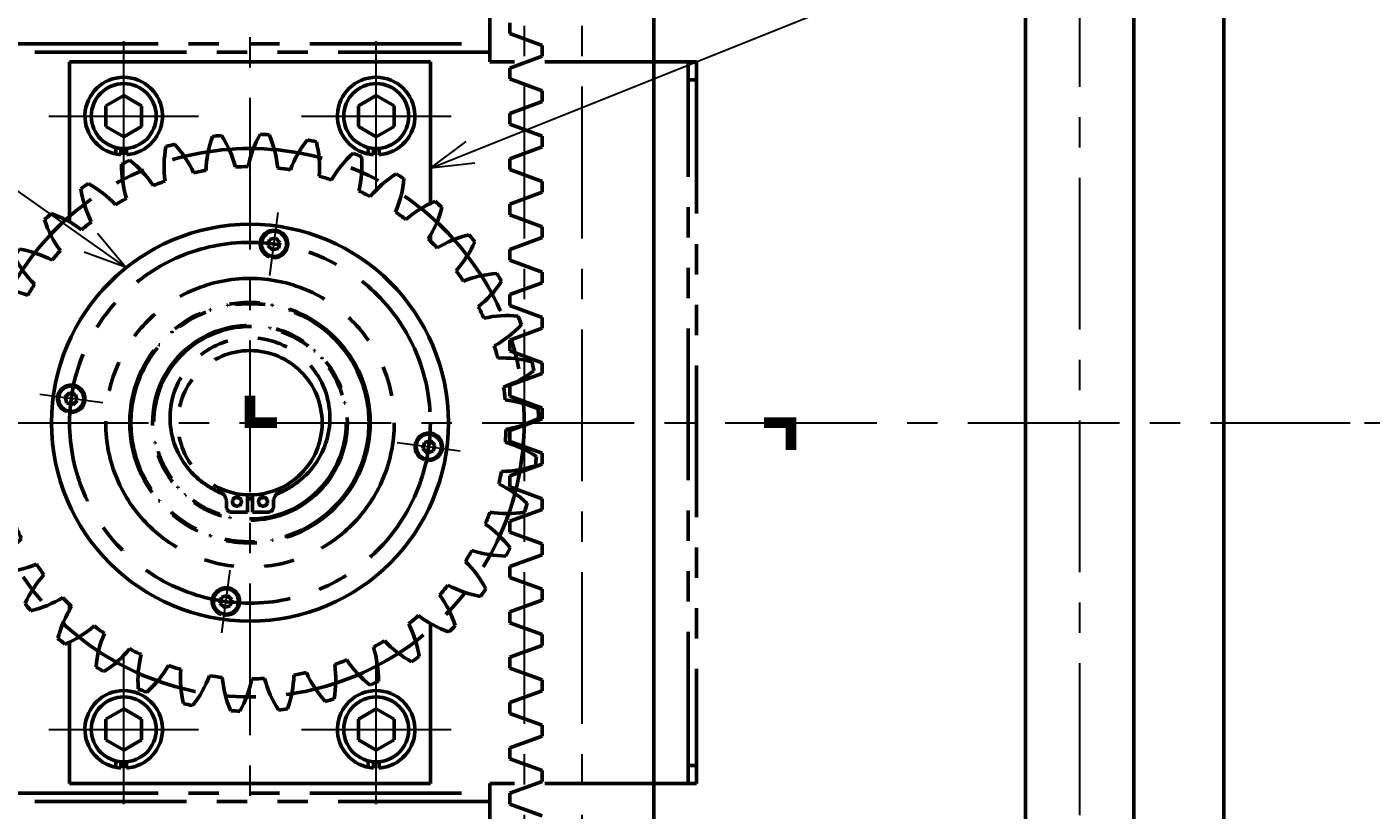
# Model space of a CAD drawing. Header units: millimetres. Extents: x 541 to 1553, y -2294 to 1811.
# Drawn here: x 973 to 1345.7, y 1118.2 to 1335.2 of the extents above; entities that cross this region are included whole.
import ezdxf

# ---------------------------------------------------------------- set-up
doc = ezdxf.new("R2010")
doc.units = ezdxf.units.MM
doc.header["$LTSCALE"] = 1.324409
doc.linetypes.add('CENTER', pattern=[50.8, 31.75, -6.35, 6.35, -6.35])
doc.linetypes.add('PHANTOM', pattern=[63.5, 31.75, -6.35, 6.35, -6.35, 6.35, -6.35])
doc.layers.add('NoLayerName_001', color=7, linetype='Continuous')
doc.layers.add('NoLayerName_003', color=7, linetype='Continuous')
doc.styles.get("Standard").update_dxf_attribs({"font": 'txt', "bigfont": 'extfont2'})
doc.dimstyles.get("Standard").update_dxf_attribs({"dimtxt": 2.5, "dimasz": 2.5, "dimexe": 1.25, "dimexo": 0.625, "dimtad": 1, "dimdec": 3, "dimzin": 0, "dimdsep": 46, "dimtxsty": 'Standard', "dimcen": 2.5, "dimadec": 0, "dimazin": 0, "dimtfac": 0.75, "dimtdec": 3, "dimtmove": 0, "dimatfit": 3, "dimfxl": 1, "dimarcsym": 0})

# ---------------------------------------------------------------- blocks, each defined once
blk = doc.blocks.new('_OPEN30')
at = {"color": 0, "linetype": 'ByBlock', "lineweight": -2}
for p, q in [((-1, 0.267949), (0, 0)), ((0, 0), (-1, -0.267949)), ((0, 0), (-1, 0))]:
    blk.add_line(p, q, dxfattribs=at)
blk = doc.blocks.new('*D541')
at = {"layer": 'Defpoints', "color": 0}
for p in [(1053.86, 1756.52), (1548.89, 1756.52), (1339.86, 1225.52)]:
    blk.add_point(p, dxfattribs=at)
at = {"layer": 'NoLayerName_001', "color": 0, "linetype": 'Continuous', "lineweight": 25}
for p, q in [((1057.86, 1756.52), (1552.89, 1756.52)), ((1548.89, 1237.52), (1548.89, 1744.52)), ((1343.86, 1225.52), (1552.89, 1225.52))]:
    blk.add_line(p, q, dxfattribs=at)
at = {"layer": 'NoLayerName_001', "color": 0, "lineweight": 25, "xscale": 12, "yscale": 12, "zscale": 12}
for p, rotation in [((1548.89, 1756.52), 90), ((1548.89, 1225.52), 270)]:
    blk.add_blockref('_OPEN30', p, dxfattribs=dict(at, rotation=rotation))
at = {"layer": 'NoLayerName_001', "color": 2, "lineweight": 50, "insert": (1532.89, 1491.02), "char_height": 24, "attachment_point": 5, "rotation": 90}
blk.add_mtext('\\W0.8000;\\T0.8750;531', dxfattribs=at)
blk = doc.blocks.new('*D542')
at = {"layer": 'Defpoints', "color": 0}
for p in [(1310.86, 1507.52), (1310.86, 943.52), (1496.08, 943.52)]:
    blk.add_point(p, dxfattribs=at)
at = {"layer": 'NoLayerName_001', "color": 0, "linetype": 'Continuous', "lineweight": 25}
for p, q in [((1314.86, 1507.52), (1500.08, 1507.52)), ((1496.08, 1495.52), (1496.08, 955.52)), ((1314.86, 943.52), (1500.08, 943.52))]:
    blk.add_line(p, q, dxfattribs=at)
at = {"layer": 'NoLayerName_001', "color": 0, "lineweight": 25, "xscale": 12, "yscale": 12, "zscale": 12}
for p, rotation in [((1496.08, 1507.52), 90), ((1496.08, 943.52), 270)]:
    blk.add_blockref('_OPEN30', p, dxfattribs=dict(at, rotation=rotation))
at = {"layer": 'NoLayerName_001', "color": 2, "lineweight": 50, "insert": (1480.08, 1225.52), "char_height": 24, "attachment_point": 5, "rotation": 90}
blk.add_mtext('\\W0.8000;\\T0.8750;564', dxfattribs=at)
blk = doc.blocks.new('*D547')
at = {"layer": 'Defpoints', "color": 0}
for p in [(1310.86, 1482.52), (1453.2, 1482.52), (1310.86, 968.52)]:
    blk.add_point(p, dxfattribs=at)
at = {"layer": 'NoLayerName_001', "color": 0, "linetype": 'Continuous', "lineweight": 25}
for p, q in [((1314.86, 1482.52), (1457.2, 1482.52)), ((1453.2, 980.52), (1453.2, 1470.52)), ((1314.86, 968.52), (1457.2, 968.52))]:
    blk.add_line(p, q, dxfattribs=at)
at = {"layer": 'NoLayerName_001', "color": 0, "lineweight": 25, "xscale": 12, "yscale": 12, "zscale": 12}
for p, rotation in [((1453.2, 1482.52), 90), ((1453.2, 968.52), 270)]:
    blk.add_blockref('_OPEN30', p, dxfattribs=dict(at, rotation=rotation))
at = {"layer": 'NoLayerName_001', "color": 2, "lineweight": 50, "insert": (1437.2, 1225.52), "char_height": 24, "attachment_point": 5, "rotation": 90}
blk.add_mtext('\\W0.8000;\\T0.8750;514', dxfattribs=at)
blk = doc.blocks.new('*D550')
at = {"layer": 'Defpoints', "color": 0}
for p in [(1339.86, 1225.52), (1548.89, 1225.52), (1053.86, 694.52)]:
    blk.add_point(p, dxfattribs=at)
at = {"layer": 'NoLayerName_001', "color": 0, "linetype": 'Continuous', "lineweight": 25}
for p, q in [((1343.86, 1225.52), (1552.89, 1225.52)), ((1548.89, 706.52), (1548.89, 1213.52)), ((1057.86, 694.52), (1552.89, 694.52))]:
    blk.add_line(p, q, dxfattribs=at)
at = {"layer": 'NoLayerName_001', "color": 0, "lineweight": 25, "xscale": 12, "yscale": 12, "zscale": 12}
for p, rotation in [((1548.89, 1225.52), 90), ((1548.89, 694.52), 270)]:
    blk.add_blockref('_OPEN30', p, dxfattribs=dict(at, rotation=rotation))
at = {"layer": 'NoLayerName_001', "color": 2, "lineweight": 50, "insert": (1532.89, 960.02), "char_height": 24, "attachment_point": 5, "rotation": 90}
blk.add_mtext('\\W0.8000;\\T0.8750;531', dxfattribs=at)
blk = doc.blocks.new('JZB_0075')
at = {"layer": 'NoLayerName_001', "color": 7, "linetype": 'Continuous', "lineweight": 50}
for p, q in [((8.52, 0.21), (8.52, 2)), ((9.98, 0), (9.98, 1.76)), ((11.52, 0), (11.52, 1.76))]:
    blk.add_line(p, q, dxfattribs=at)
blk.add_arc((10.75, 10.72), 10.75, 274.099, 265.901, dxfattribs=at)
blk = doc.blocks.new('JZB_0076')
at = {"layer": 'NoLayerName_001', "color": 7, "linetype": 'Continuous', "lineweight": 50}
for p, q in [((8.52, 0.21), (8.52, 2)), ((9.98, 0), (9.98, 1.76)), ((11.52, 0), (11.52, 1.76))]:
    blk.add_line(p, q, dxfattribs=at)
blk.add_arc((10.75, 10.72), 10.75, 274.099, 265.901, dxfattribs=at)
blk = doc.blocks.new('JZB_0077')
at = {"layer": 'NoLayerName_001', "color": 7, "linetype": 'Continuous', "lineweight": 50}
for p, q in [((8.52, 0.21), (8.52, 2)), ((9.98, 0), (9.98, 1.76)), ((11.52, 0), (11.52, 1.76))]:
    blk.add_line(p, q, dxfattribs=at)
blk.add_arc((10.75, 10.72), 10.75, 274.099, 265.901, dxfattribs=at)
blk = doc.blocks.new('JZB_0078')
at = {"layer": 'NoLayerName_001', "color": 7, "linetype": 'Continuous', "lineweight": 50}
for p, q in [((8.52, 0.21), (8.52, 2)), ((9.98, 0), (9.98, 1.76)), ((11.52, 0), (11.52, 1.76))]:
    blk.add_line(p, q, dxfattribs=at)
blk.add_arc((10.75, 10.72), 10.75, 274.099, 265.901, dxfattribs=at)
blk = doc.blocks.new('JZB_0079')
at = {"layer": 'NoLayerName_001', "color": 7, "linetype": 'Continuous', "lineweight": 50}
for p, q in [((2.1, 0.4), (2.18, 0.7)), ((2.55, 0.21), (2.63, 0.5)), ((3.05, 0.08), (3.13, 0.37))]:
    blk.add_line(p, q, dxfattribs=at)
blk.add_arc((3.8, 3.8), 3.8, 258.566, 250.8362, dxfattribs=at)
blk = doc.blocks.new('JZB_0080')
at = {"layer": 'NoLayerName_001', "color": 7, "linetype": 'Continuous', "lineweight": 50}
for p, q in [((2.1, 0.4), (2.18, 0.7)), ((2.55, 0.21), (2.63, 0.5)), ((3.05, 0.08), (3.13, 0.37))]:
    blk.add_line(p, q, dxfattribs=at)
blk.add_arc((3.8, 3.8), 3.8, 258.566, 250.8362, dxfattribs=at)
blk = doc.blocks.new('JZB_0081')
at = {"layer": 'NoLayerName_001', "color": 7, "linetype": 'Continuous', "lineweight": 50}
for p, q in [((2.1, 0.4), (2.18, 0.7)), ((2.55, 0.21), (2.63, 0.5)), ((3.05, 0.08), (3.13, 0.37))]:
    blk.add_line(p, q, dxfattribs=at)
blk.add_arc((3.8, 3.8), 3.8, 258.566, 250.8362, dxfattribs=at)
blk = doc.blocks.new('JZB_0082')
at = {"layer": 'NoLayerName_001', "color": 7, "linetype": 'Continuous', "lineweight": 50}
for p, q in [((2.1, 0.4), (2.18, 0.7)), ((2.55, 0.21), (2.63, 0.5)), ((3.05, 0.08), (3.13, 0.37))]:
    blk.add_line(p, q, dxfattribs=at)
blk.add_arc((3.8, 3.8), 3.8, 258.566, 250.8362, dxfattribs=at)
blk = doc.blocks.new('JZB_0083')
at = {"layer": 'NoLayerName_001', "color": 7, "linetype": 'Continuous', "lineweight": 50}
for p, q in [((3.06, 5.16), (1.84, 3.95)), ((1.84, 3.95), (2.28, 2.29)), ((4.72, 4.71), (3.06, 5.16)), ((5.16, 3.05), (4.72, 4.71)), ((2.28, 2.29), (3.94, 1.84)), ((3.94, 1.84), (5.16, 3.05))]:
    blk.add_line(p, q, dxfattribs=at)
blk.add_circle((3.5, 3.5), 3.5, dxfattribs=at)
blk = doc.blocks.new('JZB_0084')
at = {"layer": 'NoLayerName_001', "color": 7, "linetype": 'Continuous', "lineweight": 50}
for p, q in [((2.29, 4.72), (1.84, 3.06)), ((3.95, 5.16), (2.29, 4.72)), ((5.16, 3.94), (3.95, 5.16)), ((4.71, 2.28), (5.16, 3.94)), ((1.84, 3.06), (3.05, 1.84)), ((3.05, 1.84), (4.71, 2.28))]:
    blk.add_line(p, q, dxfattribs=at)
blk.add_circle((3.5, 3.5), 3.5, dxfattribs=at)
blk = doc.blocks.new('JZB_0085')
at = {"layer": 'NoLayerName_001', "color": 7, "linetype": 'Continuous', "lineweight": 50}
for p, q in [((2.29, 4.72), (1.84, 3.06)), ((3.95, 5.16), (2.29, 4.72)), ((5.16, 3.94), (3.95, 5.16)), ((4.71, 2.28), (5.16, 3.94)), ((1.84, 3.06), (3.05, 1.84)), ((3.05, 1.84), (4.71, 2.28))]:
    blk.add_line(p, q, dxfattribs=at)
blk.add_circle((3.5, 3.5), 3.5, dxfattribs=at)
blk = doc.blocks.new('JZB_0086')
at = {"layer": 'NoLayerName_001', "color": 7, "linetype": 'Continuous', "lineweight": 50}
for p, q in [((2.29, 4.72), (1.84, 3.06)), ((3.95, 5.16), (2.29, 4.72)), ((5.16, 3.94), (3.95, 5.16)), ((4.71, 2.28), (5.16, 3.94)), ((1.84, 3.06), (3.05, 1.84)), ((3.05, 1.84), (4.71, 2.28))]:
    blk.add_line(p, q, dxfattribs=at)
blk.add_circle((3.5, 3.5), 3.5, dxfattribs=at)
blk = doc.blocks.new('JZB_0087')
at = {"layer": 'NoLayerName_001', "color": 7, "linetype": 'Continuous', "lineweight": 50}
blk.add_circle((55, 55), 55, dxfattribs=at)
blk = doc.blocks.new('JZB_0137')
at = {"layer": 'NoLayerName_003', "color": 7, "linetype": 'Continuous', "lineweight": 50}
for centre, radius, start, end in [((79.99, 79.95), 80, 105.1257, 106.9438), ((36.64, 136.71), 30.4, 24.2782, 42.3323), ((98.2, 149.01), 30.4, 160.2635, 178.3177), ((79.99, 79.95), 80, 95.652, 97.4701), ((46.57, 143.07), 30.4, 14.8045, 32.8586), ((109.32, 145.07), 30.4, 150.7898, 168.844), ((79.99, 79.95), 80, 86.1783, 87.9965), ((57.42, 147.71), 30.4, 5.3308, 23.3849), ((119.64, 139.35), 30.4, 141.3162, 159.3703), ((79.99, 79.95), 80, 76.7046, 78.5228), ((68.88, 150.5), 30.4, 355.8571, 13.9113), ((86.59, 151.06), 30.4, 169.7372, 187.7914), ((128.87, 132.01), 30.4, 131.8425, 149.8966), ((79.99, 79.95), 80, 67.231, 69.0491), ((80.64, 151.36), 30.4, 346.3834, 4.4376), ((74.79, 151.18), 30.4, 179.2109, 197.265), ((79.99, 79.95), 80, 114.5994, 116.4175), ((27.89, 128.8), 30.4, 33.7518, 51.806), ((79.99, 79.95), 71, 99.8727, 102.7231), ((79.99, 79.95), 71, 90.399, 93.2494), ((79.99, 79.95), 71, 80.9253, 83.7758), ((79.99, 79.95), 80, 124.0731, 125.8912), ((20.56, 119.56), 30.4, 43.2255, 61.2797), ((79.99, 79.95), 71, 109.3464, 112.1968), ((79.99, 79.95), 71, 71.4517, 74.3021), ((136.78, 123.26), 30.4, 122.3688, 140.4229), ((92.39, 150.28), 30.4, 336.9097, 354.9639), ((79.99, 79.95), 80, 57.7573, 59.5754), ((63.14, 149.35), 30.4, 188.6846, 206.7387), ((79.99, 79.95), 71, 118.8201, 121.6705), ((79.99, 79.95), 71, 61.978, 64.8284), ((79.99, 79.95), 80, 133.5467, 135.3649), ((14.85, 109.24), 30.4, 52.6992, 70.7534), ((79.99, 79.95), 71, 52.5043, 55.3547), ((143.13, 113.32), 30.4, 112.8951, 130.9493), ((103.79, 147.28), 30.4, 327.436, 345.4902), ((79.99, 79.95), 80, 48.2836, 50.1017), ((51.95, 145.63), 30.4, 198.1583, 216.2124), ((79.99, 79.95), 71, 128.2938, 131.1442), ((79.99, 79.95), 71, 43.0306, 45.881), ((147.76, 102.47), 30.4, 103.4214, 121.4756), ((79.99, 79.95), 80, 38.8099, 40.628), ((79.99, 79.95), 80, 143.0204, 144.8386), ((10.92, 98.11), 30.4, 62.1729, 80.227), ((79.99, 79.95), 71, 137.7674, 140.6179), ((114.55, 142.45), 30.4, 317.9624, 336.0165), ((41.52, 140.12), 30.4, 207.6319, 225.6861), ((79.99, 79.95), 71, 33.5569, 36.4073), ((150.54, 91.01), 30.4, 93.9477, 112.0019), ((79.99, 79.95), 80, 29.3362, 31.1543), ((79.99, 79.95), 80, 152.4941, 154.3122), ((8.87, 86.5), 30.4, 71.6466, 89.7007), ((79.99, 79.95), 71, 147.2411, 150.0915), ((124.37, 135.91), 30.4, 308.4887, 326.5428), ((32.14, 132.97), 30.4, 217.1056, 235.1598), ((79.99, 79.95), 71, 24.0832, 26.9337), ((151.4, 79.25), 30.4, 84.474, 102.5282), ((79.99, 79.95), 80, 19.8625, 21.6807), ((79.99, 79.95), 80, 161.9678, 163.7859), ((8.77, 74.7), 30.4, 81.1203, 99.1744), ((79.99, 79.95), 71, 156.7148, 159.5652), ((132.97, 127.84), 30.4, 299.015, 317.0692), ((24.07, 124.37), 30.4, 226.5793, 244.6335), ((79.99, 79.95), 71, 14.6095, 17.46), ((79.99, 79.95), 71, 166.1885, 169.0389), ((150.31, 67.5), 30.4, 75.0004, 93.0545), ((10.6, 63.05), 30.4, 90.5939, 108.6481), ((140.13, 118.46), 30.4, 289.5413, 307.5955), ((79.99, 79.95), 80, 10.3889, 12.207), ((79.99, 79.95), 80, 171.4415, 173.2596), ((79.99, 79.95), 71, 5.1359, 7.9863), ((17.52, 114.56), 30.4, 236.053, 254.1072), ((147.3, 56.1), 30.4, 65.5267, 83.5808), ((79.99, 79.95), 71, 175.6622, 178.5126), ((79.99, 79.95), 80, 0.9152, 2.7333), ((14.33, 51.86), 30.4, 100.0676, 118.1218), ((79.99, 79.95), 80, 180.9152, 182.7333), ((145.65, 108.04), 30.4, 280.0676, 298.1218), ((12.67, 103.8), 30.4, 245.5267, 263.5808), ((79.99, 79.95), 71, 355.6622, 358.5126), ((142.46, 45.34), 30.4, 56.053, 74.1072), ((79.99, 79.95), 71, 185.1359, 187.9863), ((19.85, 41.44), 30.4, 109.5413, 127.5955), ((149.38, 96.85), 30.4, 270.5939, 288.6481), ((79.99, 79.95), 80, 351.4415, 353.2596), ((79.99, 79.95), 80, 190.3889, 192.207), ((79.99, 79.95), 71, 346.1885, 349.0389), ((9.67, 92.4), 30.4, 255.0004, 273.0545), ((79.99, 79.95), 71, 194.6095, 197.46), ((135.91, 35.53), 30.4, 46.5793, 64.6335), ((27.01, 32.06), 30.4, 119.015, 137.0692), ((79.99, 79.95), 80, 341.9678, 343.7859), ((79.99, 79.95), 80, 199.8625, 201.6807), ((79.99, 79.95), 71, 336.7148, 339.5652), ((151.21, 85.2), 30.4, 261.1203, 279.1744), ((8.58, 80.66), 30.4, 264.474, 282.5282), ((79.99, 79.95), 71, 204.0832, 206.9337), ((127.84, 26.93), 30.4, 37.1056, 55.1598), ((35.61, 24), 30.4, 128.4887, 146.5428), ((79.99, 79.95), 80, 332.4941, 334.3122), ((79.99, 79.95), 71, 327.2411, 330.0915), ((118.46, 19.78), 30.4, 27.6319, 45.6861), ((151.11, 73.4), 30.4, 251.6466, 269.7007), ((79.99, 79.95), 80, 209.3362, 211.1543), ((9.43, 68.89), 30.4, 273.9477, 292.0019), ((45.43, 17.46), 30.4, 137.9624, 156.0165), ((79.99, 79.95), 71, 213.5569, 216.4073), ((79.99, 79.95), 71, 317.7674, 320.6179), ((149.06, 61.79), 30.4, 242.1729, 260.227), ((79.99, 79.95), 80, 323.0204, 324.8386), ((79.99, 79.95), 80, 218.8099, 220.628), ((12.22, 57.43), 30.4, 283.4214, 301.4756), ((79.99, 79.95), 71, 223.0306, 225.881), ((108.03, 14.27), 30.4, 18.1583, 36.2124), ((56.18, 12.62), 30.4, 147.436, 165.4902), ((79.99, 79.95), 71, 308.2938, 311.1442), ((145.13, 50.67), 30.4, 232.6992, 250.7534), ((16.85, 46.58), 30.4, 292.8951, 310.9493), ((79.99, 79.95), 71, 232.5043, 235.3547), ((96.84, 10.55), 30.4, 8.6846, 26.7387), ((79.99, 79.95), 80, 313.5467, 315.3649), ((79.99, 79.95), 80, 228.2836, 230.1017), ((67.59, 9.62), 30.4, 156.9097, 174.9639), ((79.99, 79.95), 71, 298.8201, 301.6705), ((139.42, 40.35), 30.4, 223.2255, 241.2797), ((23.2, 36.64), 30.4, 302.3688, 320.4229), ((79.99, 79.95), 71, 241.978, 244.8284), ((79.34, 8.54), 30.4, 166.3834, 184.4376), ((85.19, 8.72), 30.4, 359.2109, 17.265), ((79.99, 79.95), 80, 304.0731, 305.8912), ((79.99, 79.95), 80, 237.7573, 239.5754), ((31.1, 27.89), 30.4, 311.8425, 329.8966), ((79.99, 79.95), 71, 251.4517, 254.3021), ((91.1, 9.4), 30.4, 175.8571, 193.9113), ((73.39, 8.84), 30.4, 349.7372, 7.7914), ((79.99, 79.95), 71, 289.3464, 292.1968), ((132.09, 31.1), 30.4, 213.7518, 231.806), ((40.34, 20.55), 30.4, 321.3162, 339.3703), ((79.99, 79.95), 71, 260.9253, 263.7758), ((102.56, 12.19), 30.4, 185.3308, 203.3849), ((50.66, 14.84), 30.4, 330.7898, 348.844), ((79.99, 79.95), 71, 270.399, 273.2494), ((113.41, 16.83), 30.4, 194.8045, 212.8586), ((61.78, 10.9), 30.4, 340.2635, 358.3177), ((79.99, 79.95), 71, 279.8727, 282.7231), ((123.34, 23.19), 30.4, 204.2782, 222.3323), ((79.99, 79.95), 80, 294.5994, 296.4175), ((79.99, 79.95), 80, 247.231, 249.0491), ((79.99, 79.95), 80, 256.7046, 258.5228), ((79.99, 79.95), 80, 266.1783, 267.9965), ((79.99, 79.95), 80, 275.652, 277.4701), ((79.99, 79.95), 80, 285.1257, 286.9438)]:
    blk.add_arc(centre, radius, start, end, dxfattribs=at)
blk = doc.blocks.new('JZB_0139')
at = {"layer": 'NoLayerName_001', "color": 7, "linetype": 'Continuous', "lineweight": 50}
for p, q in [((9, 14.72), (4.05, 11.86)), ((4.05, 11.86), (4.05, 6.14)), ((13.95, 11.86), (9, 14.72)), ((13.95, 6.14), (13.95, 11.86)), ((4.05, 6.14), (9, 3.29)), ((9, 3.29), (13.95, 6.14))]:
    blk.add_line(p, q, dxfattribs=at)
blk.add_circle((9, 9), 9, dxfattribs=at)
blk = doc.blocks.new('JZB_0140')
at = {"layer": 'NoLayerName_001', "color": 7, "linetype": 'Continuous', "lineweight": 50}
for p, q in [((9, 14.72), (4.05, 11.86)), ((4.05, 11.86), (4.05, 6.14)), ((13.95, 11.86), (9, 14.72)), ((13.95, 6.14), (13.95, 11.86)), ((4.05, 6.14), (9, 3.29)), ((9, 3.29), (13.95, 6.14))]:
    blk.add_line(p, q, dxfattribs=at)
blk.add_circle((9, 9), 9, dxfattribs=at)
blk = doc.blocks.new('JZB_0141')
at = {"layer": 'NoLayerName_001', "color": 7, "linetype": 'Continuous', "lineweight": 50}
for p, q in [((9, 14.72), (4.05, 11.86)), ((4.05, 11.86), (4.05, 6.14)), ((13.95, 11.86), (9, 14.72)), ((13.95, 6.14), (13.95, 11.86)), ((4.05, 6.14), (9, 3.29)), ((9, 3.29), (13.95, 6.14))]:
    blk.add_line(p, q, dxfattribs=at)
blk.add_circle((9, 9), 9, dxfattribs=at)
blk = doc.blocks.new('JZB_0142')
at = {"layer": 'NoLayerName_001', "color": 7, "linetype": 'Continuous', "lineweight": 50}
for p, q in [((9, 14.72), (4.05, 11.86)), ((4.05, 11.86), (4.05, 6.14)), ((13.95, 11.86), (9, 14.72)), ((13.95, 6.14), (13.95, 11.86)), ((4.05, 6.14), (9, 3.29)), ((9, 3.29), (13.95, 6.14))]:
    blk.add_line(p, q, dxfattribs=at)
blk.add_circle((9, 9), 9, dxfattribs=at)
blk = doc.blocks.new('JZB_0143')
at = {"layer": 'NoLayerName_001', "color": 7, "linetype": 'Continuous', "lineweight": 50}
for p, q in [((0, 200), (100, 200)), ((0, 155.65), (0, 200)), ((100, 200), (100, 160.78)), ((100, 151.91), (100, 150.41)), ((0, 48.09), (0, 49.59)), ((100, 44.35), (100, 0)), ((0, 0), (0, 39.22)), ((100, 0), (0, 0))]:
    blk.add_line(p, q, dxfattribs=at)
blk = doc.blocks.new('JZB_0151')
at = {"layer": 'NoLayerName_001', "color": 7, "linetype": 'Continuous', "lineweight": 50}
blk.add_line((540, 0), (540, 264), dxfattribs=at)
blk = doc.blocks.new('JZB_0161')
at = {"layer": 'NoLayerName_003', "color": 7, "linetype": 'Continuous', "lineweight": 50}
for p, q in [((40, 79.35), (40, 370.65)), ((0, 335.87), (0, 332.86)), ((0, 332.86), (9, 329.58)), ((9, 329.58), (9, 326.59)), ((0, 323.31), (9, 326.59)), ((0, 323.31), (0, 320.3)), ((0, 320.3), (9, 317.02)), ((9, 317.02), (9, 314.02)), ((0, 310.75), (9, 314.02)), ((0, 310.75), (0, 307.73)), ((0, 307.73), (9, 304.46)), ((9, 304.46), (9, 301.46)), ((0, 298.19), (9, 301.46)), ((0, 298.19), (0, 295.17)), ((0, 295.17), (9, 291.89)), ((9, 291.89), (9, 288.9)), ((0, 285.62), (9, 288.9)), ((0, 285.62), (0, 282.61)), ((0, 282.61), (9, 279.33)), ((0, 273.06), (9, 276.33)), ((9, 279.33), (9, 276.33)), ((0, 273.06), (0, 270.04)), ((0, 270.04), (9, 266.77)), ((9, 266.77), (9, 263.77)), ((0, 260.5), (9, 263.77)), ((0, 260.5), (0, 257.48)), ((0, 257.48), (9, 254.21)), ((9, 254.21), (9, 251.21)), ((0, 247.93), (9, 251.21)), ((0, 247.93), (0, 244.92)), ((0, 244.92), (9, 241.64)), ((0, 235.37), (9, 238.64)), ((9, 241.64), (9, 238.64)), ((0, 235.37), (0, 232.35)), ((0, 232.35), (9, 229.08)), ((9, 229.08), (9, 226.08)), ((0, 222.81), (9, 226.08)), ((0, 222.81), (0, 219.79)), ((0, 219.79), (9, 216.52)), ((9, 216.52), (9, 213.52)), ((0, 210.24), (9, 213.52)), ((0, 210.24), (0, 207.23)), ((0, 207.23), (9, 203.95)), ((9, 203.95), (9, 200.95)), ((0, 197.68), (9, 200.95)), ((0, 197.68), (0, 194.67)), ((0, 194.67), (9, 191.39)), ((9, 191.39), (9, 188.39)), ((0, 185.12), (9, 188.39)), ((0, 185.12), (0, 182.1)), ((0, 182.1), (9, 178.83)), ((0, 172.55), (9, 175.83)), ((9, 178.83), (9, 175.83)), ((0, 172.55), (0, 169.54)), ((0, 169.54), (9, 166.26)), ((9, 166.26), (9, 163.26)), ((0, 159.99), (9, 163.26)), ((0, 159.99), (0, 156.98)), ((0, 156.98), (9, 153.7)), ((9, 153.7), (9, 150.7)), ((0, 147.43), (9, 150.7)), ((0, 147.43), (0, 144.41)), ((0, 144.41), (9, 141.14)), ((0, 134.86), (9, 138.14)), ((9, 141.14), (9, 138.14)), ((0, 134.86), (0, 131.85)), ((0, 131.85), (9, 128.57)), ((9, 128.57), (9, 125.58)), ((0, 122.3), (9, 125.58)), ((0, 122.3), (0, 119.29)), ((0, 119.29), (9, 116.01))]:
    blk.add_line(p, q, dxfattribs=at)
blk = doc.blocks.new('JZB_0173')
at = {"layer": 'NoLayerName_001', "color": 7, "linetype": 'Continuous', "lineweight": 50}
for p, q in [((0, 133), (0, 453)), ((30, 133), (30, 453))]:
    blk.add_line(p, q, dxfattribs=at)
blk = doc.blocks.new('JZB_0245')
at = {"layer": 'NoLayerName_003', "color": 3, "linetype": 'PHANTOM', "lineweight": 50}
for radius in [40, 33.33, 33, 27, 26.67]:
    blk.add_circle((40, 40), radius, dxfattribs=at)
for centre, radius, start, end in [((25, 65.98), 6.67, 51.1855, 54.6243), ((40, 70), 6.67, 155.3757, 158.8145), ((40, 70), 6.67, 21.1855, 24.6243), ((55, 65.98), 6.67, 125.3757, 128.8145), ((25, 65.98), 6.67, 185.3757, 188.8145), ((25, 65.98), 6.67, 354.3147, 357.4109), ((40, 70), 6.67, 212.5891, 215.6853), ((40, 70), 6.67, 324.3147, 327.4109), ((55, 65.98), 6.67, 182.5891, 185.6853), ((55, 65.98), 6.67, 351.1855, 354.6243), ((14.02, 55), 6.67, 81.1855, 84.6243), ((25, 65.98), 6.67, 242.5891, 245.6853), ((55, 65.98), 6.67, 294.3147, 297.4109), ((65.98, 55), 6.67, 95.3757, 98.8145), ((14.02, 55), 6.67, 24.3147, 27.4109), ((65.98, 55), 6.67, 152.5891, 155.6853), ((14.02, 55), 6.67, 215.3757, 218.8145), ((65.98, 55), 6.67, 321.1855, 324.6243), ((10, 40), 6.67, 111.1855, 114.6243), ((10, 40), 6.67, 54.3147, 57.4109), ((14.02, 55), 6.67, 272.5891, 275.6853), ((65.98, 55), 6.67, 264.3147, 267.4109), ((70, 40), 6.67, 122.5891, 125.6853), ((70, 40), 6.67, 65.3757, 68.8145), ((10, 40), 6.67, 245.3757, 248.8145), ((10, 40), 6.67, 302.5891, 305.6853), ((70, 40), 6.67, 234.3147, 237.4109), ((70, 40), 6.67, 291.1855, 294.6243), ((14.02, 25), 6.67, 84.3147, 87.4109), ((65.98, 25), 6.67, 92.5891, 95.6853), ((14.02, 25), 6.67, 141.1855, 144.6243), ((65.98, 25), 6.67, 35.3757, 38.8145), ((40, 40), 21.1, 229.9194, 249.3514), ((40, 40), 21.1, 290.6486, 310.0806), ((14.02, 25), 6.67, 332.5891, 335.6853), ((25, 14.02), 6.67, 114.3147, 117.4109), ((40, 40), 21.1, 258.9486, 262.2424), ((40, 40), 21.1, 268.0309, 271.9691), ((40, 40), 21.1, 277.7576, 281.0514), ((55, 14.02), 6.67, 62.5891, 65.6853), ((65.98, 25), 6.67, 204.3147, 207.4109), ((14.02, 25), 6.67, 275.3757, 278.8145), ((25, 14.02), 6.67, 171.1855, 174.6243), ((55, 14.02), 6.67, 5.3757, 8.8145), ((65.98, 25), 6.67, 261.1855, 264.6243), ((25, 14.02), 6.67, 2.5891, 5.6853), ((40, 10), 6.67, 144.3147, 147.4109), ((40, 10), 6.67, 32.5891, 35.6853), ((55, 14.02), 6.67, 174.3147, 177.4109), ((25, 14.02), 6.67, 305.3757, 308.8145), ((40, 10), 6.67, 201.1855, 204.6243), ((40, 10), 6.67, 335.3757, 338.8145), ((55, 14.02), 6.67, 231.1855, 234.6243)]:
    blk.add_arc(centre, radius, start, end, dxfattribs=at)
blk = doc.blocks.new('JZB_0246')
at = {"layer": 'NoLayerName_003', "color": 3, "linetype": 'PHANTOM', "lineweight": 50}
for p, q in [((21.42, 0), (21.42, 4.8)), ((22.87, 4.8), (22.87, 0)), ((15.62, 2.93), (15.62, 1.45)), ((17.07, 0), (21.42, 0)), ((22.87, 0), (27.22, 0)), ((28.67, 1.45), (28.67, 2.93))]:
    blk.add_line(p, q, dxfattribs=at)
for centre in [(18.52, 2.9), (25.77, 2.9)]:
    blk.add_circle(centre, 1.25, dxfattribs=at)
for centre, radius, start, end in [((22.15, 26.14), 22.15, 292.1014, 247.8986), ((12.72, 2.93), 2.9, 0, 67.8986), ((31.57, 2.93), 2.9, 112.1014, 180), ((17.07, 1.45), 1.45, 180, 270), ((27.22, 1.45), 1.45, 270, 0)]:
    blk.add_arc(centre, radius, start, end, dxfattribs=at)
blk = doc.blocks.new('JZB_0247')
at = {"layer": 'NoLayerName_001', "color": 3, "linetype": 'PHANTOM', "lineweight": 50}
blk.add_circle((20, 20), 20, dxfattribs=at)
blk = doc.blocks.new('JZB_0262')
at = {"layer": 'NoLayerName_001', "color": 3, "linetype": 'PHANTOM', "lineweight": 50}
for p, q in [((62.3, 285.4), (57.3, 280.4)), ((186.3, 285.4), (62.3, 285.4)), ((191.3, 280.4), (186.3, 285.4)), ((57.3, 280.4), (57.3, 242.7)), ((191.3, 280.4), (191.3, 242.7)), ((57.3, 247.7), (191.3, 247.7)), ((0, 42.7), (0, 242.7)), ((0, 242.7), (57.3, 242.7)), ((2.3, 242.7), (2.3, 42.7)), ((191.3, 245.4), (57.3, 245.4)), ((248.6, 242.7), (191.3, 242.7)), ((246.3, 42.7), (246.3, 242.7)), ((248.6, 242.7), (248.6, 42.7)), ((0, 237.7), (2.3, 237.7)), ((246.3, 237.7), (248.6, 237.7)), ((2.3, 47.7), (0, 47.7)), ((248.6, 47.7), (246.3, 47.7)), ((0, 42.7), (57.3, 42.7)), ((57.3, 5), (57.3, 42.7)), ((248.6, 42.7), (191.3, 42.7)), ((191.3, 5), (191.3, 42.7)), ((57.3, 40), (191.3, 40)), ((191.3, 37.7), (57.3, 37.7)), ((57.3, 5), (62.3, 0)), ((186.3, 0), (191.3, 5)), ((62.3, 0), (186.3, 0))]:
    blk.add_line(p, q, dxfattribs=at)
blk = doc.blocks.new('DIM_0002')
at = {"color": 3, "linetype": 'Continuous', "lineweight": 25}
for points in [[(433.75, 0), (139.61, 207.64)], [(425.8, 9.55), (433.75, 0), (422.1, 4.29)]]:
    blk.add_lwpolyline(points, dxfattribs=at)
blk = doc.blocks.new('DIM_0009')
at = {"color": 3, "linetype": 'Continuous', "lineweight": 25}
for points in [[(0, 44.36), (286.53, 159.08)], [(12.34, 45.83), (0, 44.36), (9.95, 51.8)]]:
    blk.add_lwpolyline(points, dxfattribs=at)
for centre in [(308.81, 168), (308.81, 120), (308.81, 72), (308.81, 24)]:
    blk.add_circle(centre, 24, dxfattribs=at)
at = {"color": 2, "linetype": 'Continuous', "lineweight": 50, "width": 0.666667}
for s, p in [('１０', (292.81, 158)), ('４４', (292.81, 110)), ('７１', (292.81, 62)), ('８７', (292.81, 14))]:
    blk.add_text(s, height=20, dxfattribs=at).set_placement(p)

msp = doc.modelspace()

# ---------------------------------------------------------------- linework, layer by layer
at = {"layer": 'NoLayerName_001', "color": 4, "linetype": 'CENTER', "lineweight": 25}
for p, q in [((1034.8643, 1786.5203), (1034.8643, 664.5203)), ((1264.8643, 1562.5203), (1264.8643, 902.5203)), ((1110.8643, 1520.5203), (1110.8643, 980.5203)), ((1126.8643, 1520.5203), (1126.8643, 910.5203)), ((999.8643, 1289.7703), (999.8643, 1331.2703)), ((1069.8643, 1289.7703), (1069.8643, 1331.2703)), ((979.1143, 1310.5203), (1020.6143, 1310.5203)), ((1049.1143, 1310.5203), (1090.6143, 1310.5203)), ((1040.3485, 1266.3536), (1042.6913, 1283.797)), ((994.031, 1231.0045), (976.5876, 1233.3472)), ((695.594, 1225.5203), (1339.8643, 1225.5203)), ((1075.6977, 1220.0361), (1093.1411, 1217.6933)), ((1027.0373, 1167.2435), (1029.3801, 1184.6869)), ((999.8643, 1119.7703), (999.8643, 1161.2703)), ((1069.8643, 1119.7703), (1069.8643, 1161.2703)), ((979.1143, 1140.5203), (1020.6143, 1140.5203)), ((1049.1143, 1140.5203), (1090.6143, 1140.5203))]:
    msp.add_line(p, q, dxfattribs=at)
at = {"layer": 'NoLayerName_001', "color": 2, "linetype": 'Continuous', "lineweight": 50, "const_width": 2.976}
for points in [[(1034.8643, 1233.0563), (1034.8643, 1225.5203), (1042.4003, 1225.5203)], [(1177.3283, 1225.5203), (1184.8643, 1225.5203), (1184.8643, 1217.9843)]]:
    msp.add_lwpolyline(points, dxfattribs=at)
at = {"layer": 'NoLayerName_001', "color": 4, "linetype": 'CENTER', "lineweight": 50}
for radius in [76, 50]:
    msp.add_circle((1034.8643, 1225.5203), radius, dxfattribs=at)

# ---------------------------------------------------------------- block references
at = {"layer": 'NoLayerName_001'}
for name, p in [('JZB_0173', (1249.8643, 932.5203)), ('JZB_0161', (1106.8643, 1000.5203)), ('JZB_0262', (910.0643, 1082.8203)), ('JZB_0151', (764.8643, 1093.5203)), ('JZB_0143', (984.8643, 1125.5203)), ('JZB_0077', (989.1143, 1299.7978)), ('JZB_0142', (990.8643, 1301.5203)), ('JZB_0078', (1059.1143, 1299.7978)), ('JZB_0139', (1060.8643, 1301.5203)), ('JZB_0137', (954.8745, 1145.5692)), ('JZB_0087', (979.8643, 1170.5203)), ('JZB_0080', (1037.7199, 1271.2753)), ('JZB_0084', (1038.0199, 1271.5753)), ('JZB_0245', (994.8643, 1185.5203)), ('JZB_0246', (1012.7143, 1200.7341)), ('JZB_0247', (1014.8643, 1205.5203)), ('JZB_0079', (981.5093, 1228.3759)), ('JZB_0083', (981.8093, 1228.6758)), ('JZB_0081', (1080.6194, 1215.0647)), ('JZB_0085', (1080.9194, 1215.3647)), ('JZB_0082', (1024.4088, 1172.1652)), ('JZB_0086', (1024.7087, 1172.4652)), ('JZB_0076', (989.1143, 1129.7978)), ('JZB_0141', (990.8643, 1131.5203)), ('JZB_0075', (1059.1143, 1129.7978)), ('JZB_0140', (1060.8643, 1131.5203))]:
    msp.add_blockref(name, p, dxfattribs=at)
at = {"layer": 'NoLayerName_001', "color": 3, "linetype": 'Continuous', "lineweight": 25}
for name, p in [('DIM_0002', (566.8336, 1268.5323)), ('DIM_0009', (1084.8643, 1251.6747))]:
    msp.add_blockref(name, p, dxfattribs=at)

# ---------------------------------------------------------------- dimensions: what is measured, and where the dimension line sits
at = {"layer": 'NoLayerName_001', "color": 3, "linetype": 'Continuous', "lineweight": 50}
for base, p1, p2, angle, picture, middle in [((1548.8898, 1756.5203), (1339.8643, 1225.5203), (1053.8643, 1756.5203), 90, '*D541', (1548.8898, 1491.0203)), ((1496.085, 943.5203), (1310.8643, 1507.5203), (1310.8643, 943.5203), 270, '*D542', (1496.085, 1225.5203)), ((1453.2014, 1482.5203), (1310.8643, 968.5203), (1310.8643, 1482.5203), 90, '*D547', (1453.2014, 1225.5203)), ((1548.8898, 1225.5203), (1053.8643, 694.5203), (1339.8643, 1225.5203), 90, '*D550', (1548.8898, 960.0203))]:
    dim = msp.add_linear_dim(base=base, p1=p1, p2=p2, angle=angle, text='\\W0.8000;\\T0.8750;<>', dimstyle='Standard', override={"dimtxt": 24, "dimasz": 12, "dimexe": 4, "dimexo": 4, "dimgap": 4, "dimzin": 8, "dimblk": 'OPEN30', "dimclrd": 0, "dimclre": 0, "dimclrt": 2, "dimtp": 0, "dimtm": 0, "dimlwd": 25, "dimlwe": 25}, dxfattribs=at)
    dim.commit()
    dim.dimension.update_dxf_attribs({"geometry": picture, "text_midpoint": middle, "dimtype": 160})

doc.saveas('drawing.dxf')
